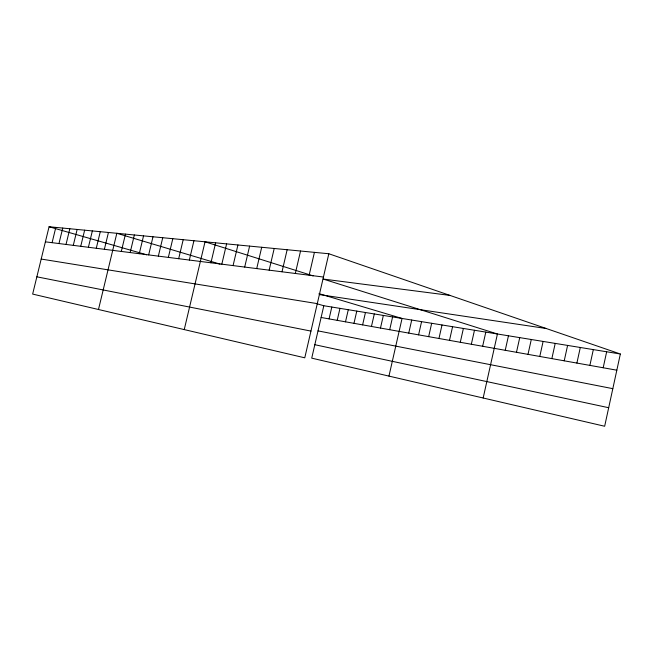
<?xml version="1.0" encoding="UTF-8"?>
<svg xmlns="http://www.w3.org/2000/svg" width="653" height="653" viewBox="0 0 653 653"><rect width="100%" height="100%" fill="white"/><g stroke="black" fill="none" stroke-linecap="round" stroke-linejoin="round"><path stroke-width="0.98" d="M603.184 367.761L606.67 351.771M620.35 353.999L604.662 426.254L311.726 358.146L323.823 305.735L620.35 353.999L328.818 253.748L49.073 226.746L32.65 294.087L304.771 357.82L328.818 253.748M564.225 360.815L567.604 345.413M576.893 363.068L580.305 347.486M589.879 365.386L593.324 349.6M527.999 354.359L531.289 339.503M539.786 356.456L543.108 341.429M551.858 358.611L555.213 343.396M482.649 346.27L485.808 332.099M483.163 398.004L497.431 333.993L323.121 279.035L450.023 295.425M505.234 350.302L508.458 335.789M516.482 352.302L519.739 337.625M449.501 340.368L452.578 326.688M460.292 342.286L463.393 328.451M471.335 344.253L474.47 330.255M408.745 333.103L411.708 320.035M418.589 334.858L421.577 321.643M428.662 336.654L431.674 323.292M438.963 338.491L442.008 324.974M371.451 326.459L374.308 313.946M380.479 328.067L383.36 315.423M389.694 329.708L392.6 316.925M388.959 376.104L402.052 318.468L318.982 293.654M337.209 320.354L339.968 308.355M345.502 321.831L348.286 309.71M353.975 323.341L356.783 311.097M362.619 324.884L365.451 312.509M309.13 275.223L314.428 252.36M329.079 318.901L331.814 307.032M269.142 270.162L274.211 248.475M282.006 271.795L287.149 249.724M295.327 273.476L300.543 251.021M233.072 265.6L237.929 244.973M244.695 267.069L249.617 246.099M256.719 268.587L261.706 247.267M189.346 260.057L193.933 240.728M184.244 329.585L205.026 241.798L313.122 275.876M210.927 262.792L215.645 242.818M221.824 264.171L226.607 243.879M148.664 254.907L152.998 236.778M158.352 256.139L162.744 237.716M168.352 257.404L172.808 238.688M178.677 258.71L183.199 239.692M98.481 309.506L116.83 233.284L220.012 264.098M121.303 251.446L125.474 234.117M130.151 252.564L134.371 234.974M139.26 253.723L143.538 235.864M73.283 245.365L77.144 229.456M80.735 246.312L84.645 230.174M88.4 247.275L92.351 230.917M96.277 248.279L100.276 231.684M104.382 249.299L108.439 232.476M52.093 242.679L55.815 227.391M58.966 243.553L62.737 228.06M66.026 244.451L69.838 228.746M45.392 241.83L323.439 277.035M319.203 294.56L546.226 328.508M41.196 259.053L317.293 303.629M321.113 317.48L616.832 370.194M318.019 330.883L612.824 388.666M36.862 276.815L310.95 331.095M314.828 344.711L608.686 407.725M49.073 226.746L146.639 254.792M316.811 303.718L323.823 305.735"/></g></svg>
